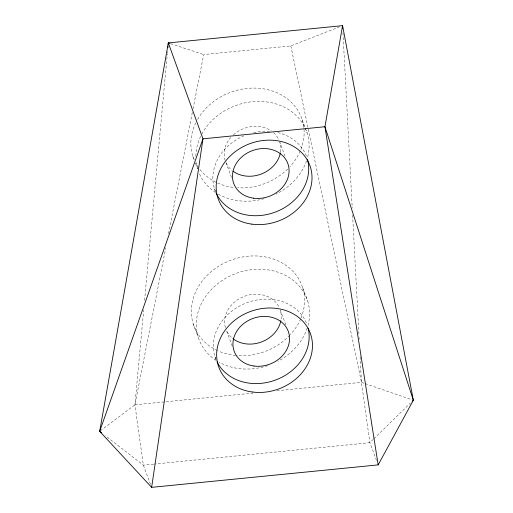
<?xml version="1.0" encoding="UTF-8"?>
<svg xmlns="http://www.w3.org/2000/svg" width="513" height="513" viewBox="0 0 513 513"><rect width="100%" height="100%" fill="white"/><g stroke="black" fill="none" stroke-linecap="round" stroke-linejoin="round"><path stroke-width="0.38" stroke-dasharray="2.56 1.92" d="M150.533 484.387L143.339 465.156L134.938 404.808L143.691 309.955M144.57 300.394L167.296 54.089M167.366 53.294L167.514 51.698M100.304 430.849L134.938 404.808L165.77 247.747M168.546 233.614L192.439 111.892M193.055 108.75L203.693 54.564L290.82 45.92L339.619 26.811M373.297 439.333L369.867 442.687L154.509 464.047M373.874 438.775L410.471 403.013M134.938 404.808L252.986 393.105M276.917 390.726L361.466 382.345L364.474 383.378M153.708 464.124L143.339 465.156L105.37 435.736M170.579 43.676L203.693 54.564M365.224 383.641L411.824 399.704M302.163 119.721L307.146 133.04M285.068 156.228L279.809 142.172A28.824 24.367 -20.5 0 1 280.502 152.117M376.51 460.443L369.867 442.687L361.466 382.345L308.108 128.263M302.625 287.575L307.608 300.894M231.504 177.447L225.694 161.909A28.824 24.367 -20.5 0 0 231.934 170.361M285.805 324.819L280.271 310.025A28.824 24.367 -20.5 0 1 280.964 319.971M214.517 188.951L215.351 191.169M192.83 156.247L194.215 159.941M195.594 163.641L197.531 168.822M232.242 346.038L226.438 330.507A28.824 24.367 -20.5 0 0 232.395 338.214M214.979 356.798L216.088 359.76M193.292 324.094L198.274 337.413M290.82 45.92L307.947 127.481M342.96 32.845L352.232 207.996M352.611 215.191L358.927 334.361M359.094 337.56L359.177 339.157M360.107 356.753L361.466 382.345M197.588 119.382A57.648 48.729 -20.5 0 1 270.935 90.551A57.648 48.729 -20.5 0 1 300.477 150.367M300.182 151.072A57.648 48.729 -20.5 0 1 289.883 166.77M287.639 169.078A57.648 48.729 -20.5 0 1 237.525 187.784M232.973 187.341A57.648 48.729 -20.5 0 1 199.416 168.854M198.518 167.642A57.648 48.729 -20.5 0 1 195.594 162.865M194.215 159.966A57.648 48.729 -20.5 0 1 195.774 122.799M217.538 350.629A57.648 48.729 -20.5 0 1 198.217 286.953A57.648 48.729 -20.5 0 1 271.557 258.449A57.648 48.729 -20.5 0 1 300.939 318.214M300.644 318.919A57.648 48.729 -20.5 0 1 290.345 334.623M289.794 335.213A57.648 48.729 -20.5 0 1 236.455 355.522M235.691 355.458A57.648 48.729 -20.5 0 1 218.275 350.963M216.185 360.459A57.648 48.729 -20.5 0 1 204.873 297.585A57.648 48.729 -20.5 0 1 275.43 271.441A57.648 48.729 -20.5 0 1 307.678 326.563M307.236 327.987A57.648 48.729 -20.5 0 1 277.95 361.235M267.728 365.602A57.648 48.729 -20.5 0 1 218.923 362.114M225.38 327.525A28.824 24.367 -20.5 0 1 244.656 296.238A28.824 24.367 -20.5 0 1 279.418 307.794M201.814 134.047A57.648 48.729 -20.5 0 1 272.095 102.863A57.648 48.729 -20.5 0 1 307.428 157.959M306.53 160.845A57.648 48.729 -20.5 0 1 276.071 194.106M264.246 198.678A57.648 48.729 -20.5 0 1 216.396 193.035M215.723 192.612A57.648 48.729 -20.5 0 1 198.89 172.548M197.576 168.809A57.648 48.729 -20.5 0 1 196.229 162.544M195.851 156.164A57.648 48.729 -20.5 0 1 201.449 134.733M225.143 160.434A28.824 24.367 -20.5 0 1 230.747 137.51M233.473 134.759A28.824 24.367 -20.5 0 1 271.255 130.918M273.576 132.713A28.824 24.367 -20.5 0 1 278.957 139.94M216.044 359.684A48.78 41.232 -20.5 0 1 246.163 302.971A48.78 41.232 -20.5 0 1 306.998 324.447M215.582 191.83A48.78 41.232 -20.5 0 1 243.797 135.894M253.627 132.687A48.78 41.232 -20.5 0 1 270.024 131.411M277.834 132.617A48.78 41.232 -20.5 0 1 307.031 158.049"/><path stroke-width="0.77" d="M167.886 47.715L168.027 46.119M168.174 44.528L168.322 42.932L342.575 25.65L413.324 400.217L378.171 464.887L151.643 487.35L99.676 431.324L168.322 42.932L169.829 43.425M151.643 487.35L202.968 138.831L168.322 42.932M412.183 401.339L413.324 400.217L324.947 126.737L342.575 25.65L342.703 28.048M101.574 432.799L99.676 431.324L202.968 138.831L324.947 126.737L378.171 464.887M280.835 320.702A28.824 24.367 -20.5 0 1 261.515 341.959A28.824 24.367 -20.5 0 1 232.966 338.67M280.374 152.848A28.824 24.367 -20.5 0 1 261.444 173.958A28.824 24.367 -20.5 0 1 233.088 171.259M308.121 328.115A48.78 41.232 -20.5 0 1 275.481 380.043A48.78 41.232 -20.5 0 1 217.012 361.8M307.467 159.517A48.78 41.232 -20.5 0 1 275.013 212.196A48.78 41.232 -20.5 0 1 216.21 193.247M253.973 366.025A28.824 24.367 -20.5 0 0 288.569 332.219A28.824 24.367 -20.5 0 0 241.168 325.8A28.824 24.367 -20.5 0 0 253.973 366.025M253.512 198.178A28.824 24.367 -20.5 0 0 288.107 164.365A28.824 24.367 -20.5 0 0 240.706 157.946A28.824 24.367 -20.5 0 0 253.512 198.178M252.268 391.99A48.78 41.232 -20.5 0 0 310.814 334.777A48.78 41.232 -20.5 0 0 230.594 323.915A48.78 41.232 -20.5 0 0 252.268 391.99M251.806 224.136A48.78 41.232 -20.5 0 0 310.352 166.924A48.78 41.232 -20.5 0 0 230.132 156.061A48.78 41.232 -20.5 0 0 251.806 224.136"/></g></svg>
